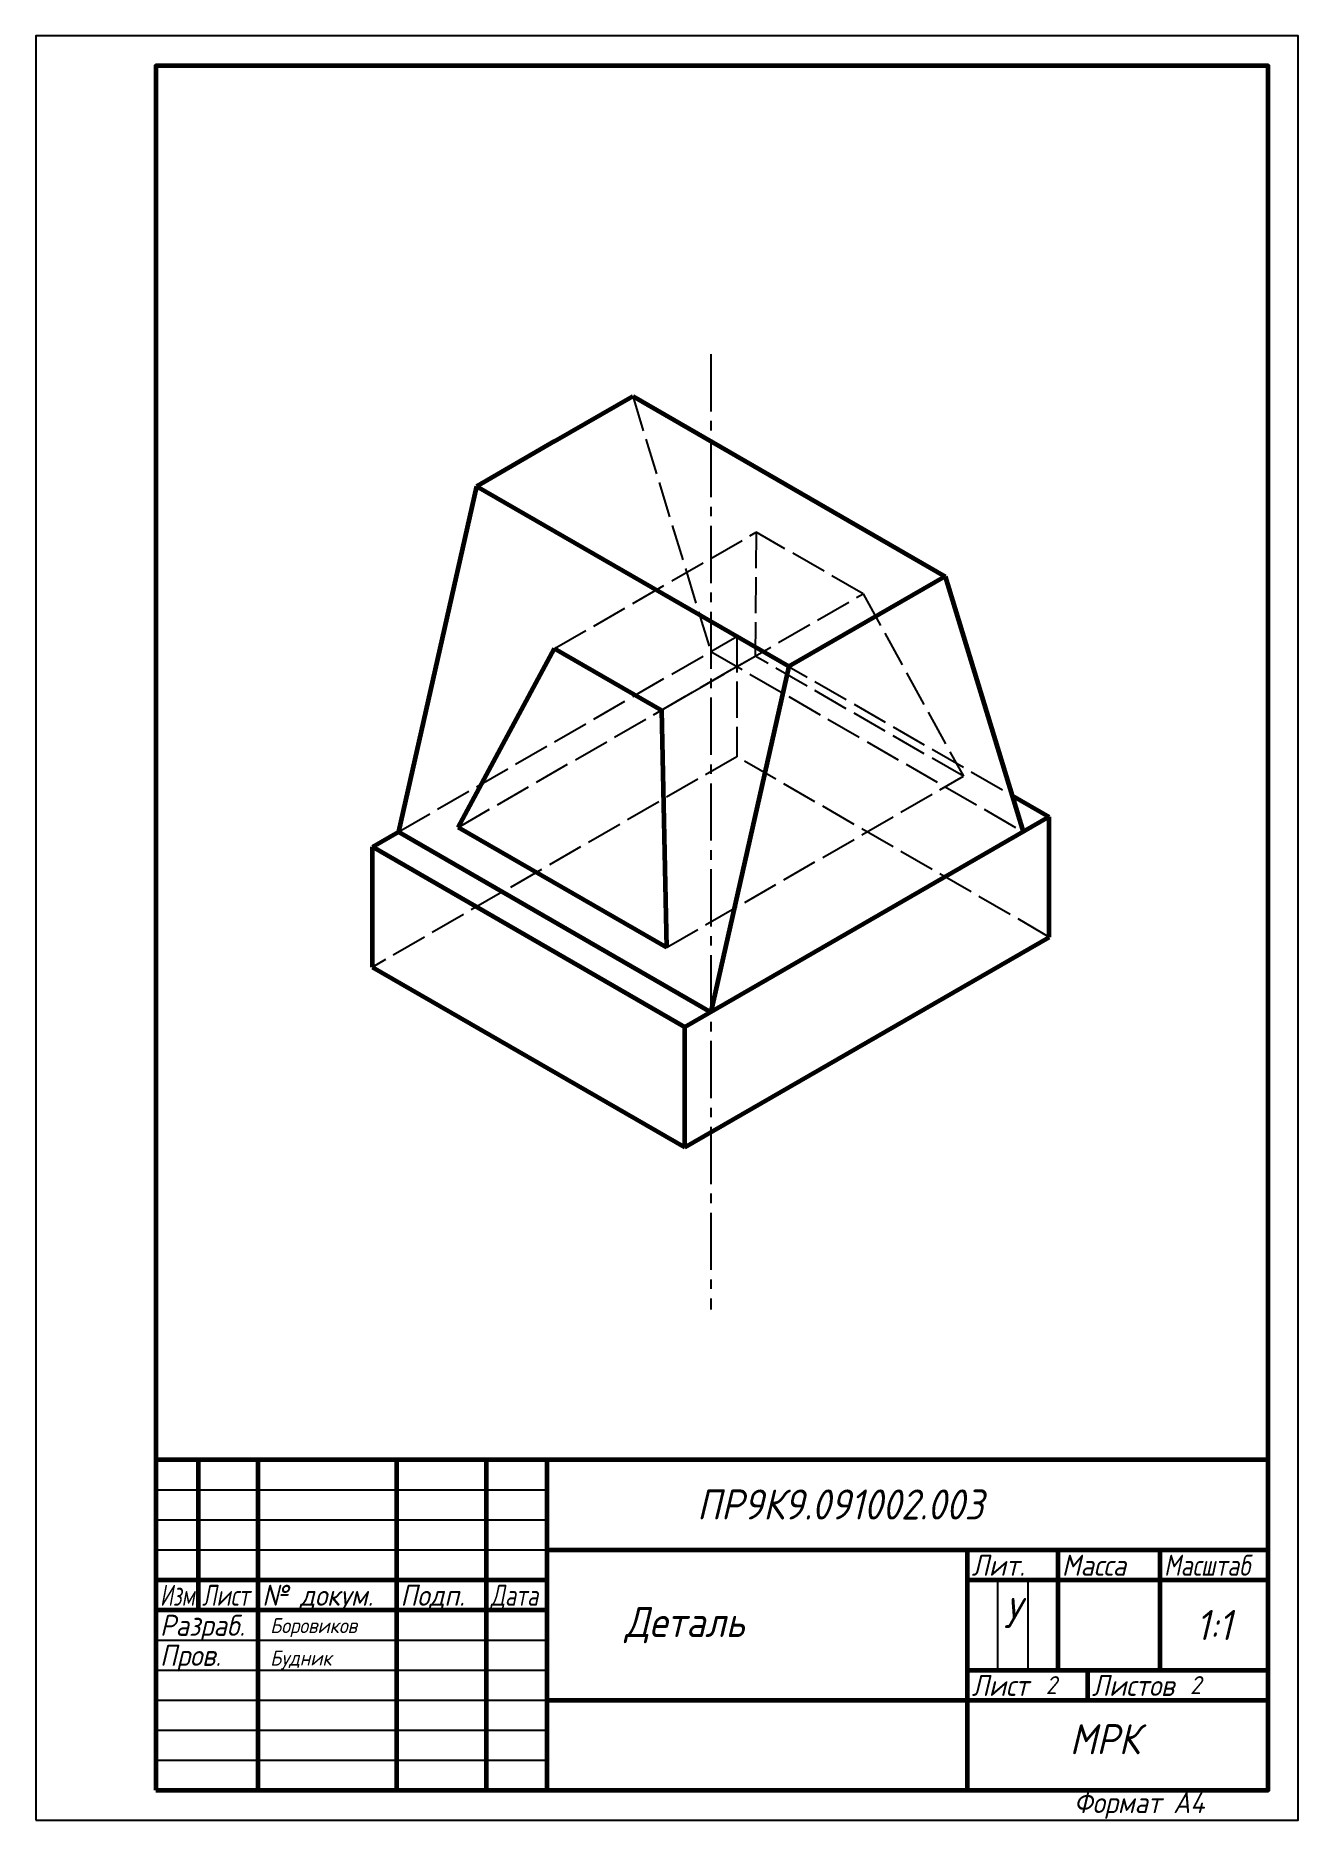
# Model space of a CAD drawing. Header units: millimetres. Extents: x 65 to 275, y 56 to 353.
import ezdxf

# ---------------------------------------------------------------- set-up
doc = ezdxf.new("R2010")
doc.units = ezdxf.units.MM
doc.header["$LTSCALE"] = 0.5
doc.linetypes.add('ACAD_ISO02W100', pattern=[15, 12, -3])
doc.linetypes.add('осевая2', pattern=[28.575, 19.05, -3.175, 3.175, -3.175])
doc.layers.get('Defpoints').update_dxf_attribs({"color": 5})
doc.styles.get("Standard").update_dxf_attribs({"font": 'isocpeui.ttf', "width": 0.9})

msp = doc.modelspace()

# ---------------------------------------------------------------- linework, layer by layer
at = {"linetype": 'осевая2'}
msp.add_line((177.29, 300), (177.29, 141), dxfattribs=at)
at = {"lineweight": 60}
for p, q in [((151.31, 285.5), (164.3, 293)), ((164.3, 293), (216.26, 263)), ((151.31, 285.5), (138.32, 278)), ((138.32, 278), (125.33, 220.5)), ((190.28, 248), (138.32, 278)), ((216.26, 263), (190.28, 248)), ((216.26, 263), (229.25, 220.5)), ((135.29, 221.25), (151.31, 251)), ((151.31, 251), (169.06, 240.75)), ((190.28, 248), (177.29, 190.5)), ((169.06, 240.75), (169.93, 201.25)), ((227.4, 226.57), (233.58, 223)), ((233.58, 223), (172.96, 188)), ((233.58, 203), (233.58, 223)), ((121, 218), (125.33, 220.5)), ((125.33, 220.5), (177.29, 190.5)), ((169.93, 201.25), (135.29, 221.25)), ((121, 198), (121, 218)), ((172.96, 188), (121, 218)), ((172.96, 168), (233.58, 203)), ((121, 198), (172.96, 168)), ((172.96, 168), (172.96, 188))]:
    msp.add_line(p, q, dxfattribs=at)
at = {"linetype": 'ACAD_ISO02W100'}
for p, q in [((164.3, 293), (177.29, 250.5)), ((151.31, 251), (184.85, 270.37)), ((184.85, 270.37), (184.65, 249.75)), ((202.61, 260.12), (184.85, 270.37)), ((169.06, 240.75), (202.61, 260.12)), ((202.61, 260.12), (219.29, 229.75)), ((125.33, 220.5), (181.62, 253)), ((181.62, 253), (181.62, 233)), ((181.62, 253), (227.4, 226.57)), ((135.29, 221.25), (184.65, 249.75)), ((177.29, 250.5), (229.25, 220.5)), ((219.29, 229.75), (184.65, 249.75)), ((181.62, 233), (121, 198)), ((233.58, 203), (181.62, 233)), ((169.93, 201.25), (219.29, 229.75))]:
    msp.add_line(p, q, dxfattribs=at)
for p, q in [((194.61, 275.5), (211.93, 265.5)), ((203.27, 255.5), (216.26, 263)), ((203.27, 255.5), (190.28, 248)), ((169.06, 240.75), (151.74, 250.75)), ((160.4, 245.75), (169.06, 240.75)), ((85, 116), (85, 232)), ((233.58, 223), (233.58, 203)), ((152.61, 211.25), (169.93, 201.25)), ((172.96, 188), (172.96, 168))]:
    msp.add_line(p, q)
at = {"color": 7, "linetype": 'Continuous', "lineweight": 60}
for p, q in [((270, 116), (85, 116)), ((92, 116), (92, 91)), ((102, 61), (102, 116)), ((125, 116), (125, 61)), ((140, 61), (140, 116)), ((150, 116), (150, 61)), ((150, 101), (270, 101)), ((220, 61), (220, 101)), ((235, 101), (235, 81)), ((252, 81), (252, 101)), ((85, 96), (150, 96)), ((220, 96), (270, 96)), ((85, 91), (150, 91)), ((220, 81), (270, 81)), ((240, 76), (240, 81)), ((150, 76), (270, 76))]:
    msp.add_line(p, q, dxfattribs=at)
at = {"color": 7, "linetype": 'Continuous', "lineweight": -3}
for p, q in [((85, 111), (150, 111)), ((85, 106), (150, 106)), ((85, 101), (150, 101)), ((225, 81), (225, 96)), ((230, 96), (230, 81)), ((85, 86), (150, 86)), ((85, 81), (150, 81)), ((85, 76), (150, 76)), ((85, 71), (150, 71)), ((85, 66), (150, 66))]:
    msp.add_line(p, q, dxfattribs=at)
at = {"color": 7, "linetype": 'Continuous'}
msp.add_line((220, 101), (220, 96), dxfattribs=at)
at = {"color": 7, "linetype": 'Continuous', "lineweight": 60}
msp.add_lwpolyline([(85, 61), (270, 61), (270, 348), (85, 348)], close=True, dxfattribs=at)
at = {"layer": 'Defpoints'}
msp.add_lwpolyline([(65, 56), (275, 56), (275, 353), (65, 353)], close=True, dxfattribs=at)

# ---------------------------------------------------------------- texts
at = {"color": 7, "linetype": 'Continuous', "lineweight": -3}
for s, width, p in [('Лит.', 0.9, (220.67, 96.7)), ('Масса', 0.9, (235.67, 96.7)), ('Масштаб', 0.8, (252.67, 96.7)), ('Изм.', 0.7, (85.67, 91.7)), ('Лист', 0.75, (92.67, 91.7)), ('№ докум.', 0.9, (102.67, 91.7)), ('Подп.', 0.9, (125.67, 91.7)), ('Дата', 0.75, (140.67, 91.7)), ('Разраб.', 0.9, (85.67, 86.7)), ('Пров.', 0.9, (85.67, 81.7)), ('Лист', 0.9, (220.67, 76.7)), ('Листов', 0.9, (240.67, 76.7))]:
    msp.add_text(s, height=3.5, dxfattribs=dict(at, width=width)).set_placement(p)
at = {"color": 7, "linetype": 'Continuous', "lineweight": 70, "width": 0.9}
msp.add_text('Формат А4', height=3.5, dxfattribs=at).set_placement((237.66, 57.2))
at = {"attachment_point": 1}
for s, width, insert, char_height in [('ПР9К9.091002.003', 63.2127, (175, 111.06), 5), ('У', 4.2141, (226, 93), 5), ('Деталь', 61, (163, 91.5), 5), ('1:1', 11.7141, (258, 91), 5), ('{\\fISOCPEUR|b0|i1|c204|p34;Будник}', 45.3793, (104, 84.25), 2.5), ('2', 6.6651, (233, 80), 3), ('2', 5.4821, (257, 80), 3)]:
    msp.add_mtext_dynamic_manual_height_columns(s, width=width, gutter_width=25, heights=[0], dxfattribs=dict(at, insert=insert, char_height=char_height))
for s, insert, char_height in [('{\\fISOCPEUR|b0|i1|c204|p34;Боровиков}', (104, 89.65), 2.5), ('{\\fISOCPEUR|b0|i1|c204|p34;МРК}', (237, 72), 5)]:
    msp.add_mtext(s, dxfattribs=dict(at, insert=insert, char_height=char_height))

doc.saveas('drawing.dxf')
